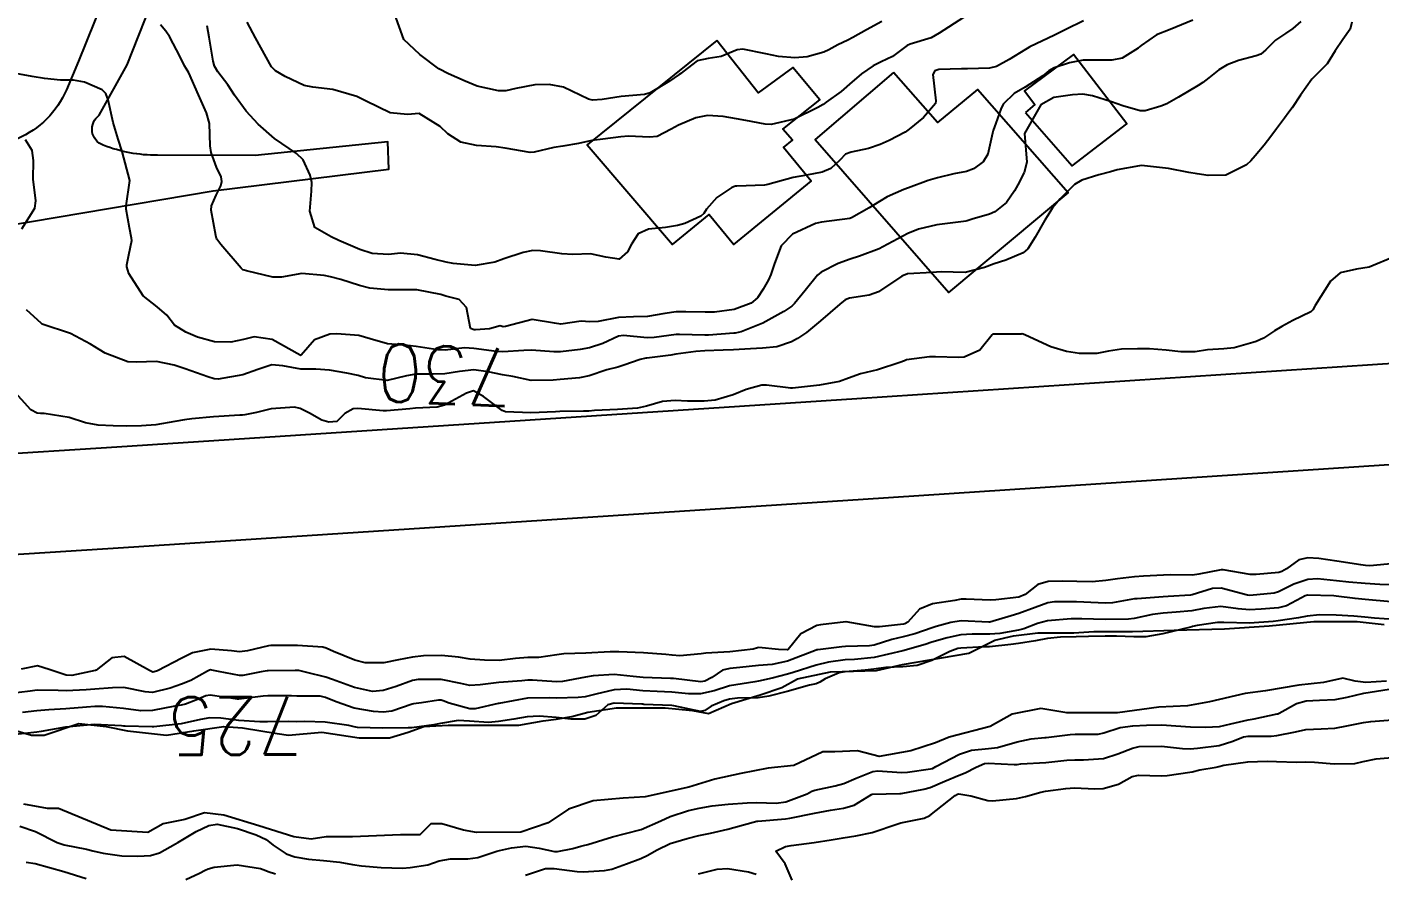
# Model space of a CAD drawing. Header units: metres. Extents: x 307586 to 320046, y 7427249 to 7434250.
# Drawn here: x 314826.7 to 314920.5, y 7432122.2 to 7432181 of the extents above; entities that cross this region are included whole.
import ezdxf
from ezdxf.enums import TextEntityAlignment as Align

# ---------------------------------------------------------------- set-up
doc = ezdxf.new("R2010")
doc.units = ezdxf.units.M
doc.header["$MEASUREMENT"] = 0
for name, color, linetype in [('Cotas', 45, 'Continuous'), ('Curvas de Nivel 1m', 11, 'Continuous'), ('Curvas de Nivel 5m', 15, 'Continuous'), ('Edificações', 30, 'Continuous'), ('Hidrografia', 140, 'Continuous'), ('Vias Primárias', 230, 'Continuous'), ('Vias Secundárias', 230, 'Continuous')]:
    doc.layers.add(name, color=color, linetype=linetype)
doc.styles.add('Style-STANDARD', font='STANDARD.shx')

msp = doc.modelspace()

# ---------------------------------------------------------------- linework, layer by layer
at = {"layer": 'Curvas de Nivel 1m', "flags": 128}
for points, elevation in [([(314915.038, 7432181.379), (314914.486, 7432180.877), (314913.974, 7432180.542), (314913.283, 7432180.084), (314912.614, 7432179.403), (314912.262, 7432179.103), (314911.957, 7432178.984), (314910.718, 7432178.662), (314909.947, 7432178.358), (314909.362, 7432178.025), (314908.671, 7432177.453), (314908.253, 7432177.134), (314907.928, 7432176.941), (314906.552, 7432176.113), (314905.915, 7432175.743), (314905.746, 7432175.66), (314905.333, 7432175.496), (314904.247, 7432175.169), (314903.909, 7432175.166), (314902.706, 7432175.522), (314901.916, 7432175.79), (314900.591, 7432176.222), (314899.921, 7432176.321), (314899.212, 7432176.275), (314897.918, 7432176.097), (314897.017, 7432175.593), (314895.893, 7432173.61), (314896.035, 7432171.607), (314895.856, 7432170.898), (314895.419, 7432170.043), (314895.197, 7432169.616), (314894.634, 7432168.819), (314893.821, 7432168.158), (314893.453, 7432167.999), (314892.249, 7432167.646), (314891.917, 7432167.544), (314891.812, 7432167.521), (314891.654, 7432167.495), (314889.809, 7432167.261), (314888.541, 7432166.958), (314887.803, 7432166.659), (314886.067, 7432165.726), (314885.792, 7432165.592), (314884.448, 7432165.082), (314883.784, 7432164.89), (314882.95, 7432164.589), (314881.775, 7432163.978), (314881.526, 7432163.774), (314880.672, 7432162.701), (314879.939, 7432161.797), (314879.741, 7432161.626), (314879.189, 7432161.257), (314877.729, 7432160.429), (314876.225, 7432159.842), (314875.823, 7432159.747), (314875.721, 7432159.735), (314873.969, 7432159.617), (314873.719, 7432159.616), (314871.949, 7432159.659), (314871.719, 7432159.648), (314870.193, 7432159.436), (314869.716, 7432159.429), (314868.062, 7432159.592), (314867.717, 7432159.539), (314866.644, 7432159.021), (314865.704, 7432158.725), (314865.066, 7432158.613), (314863.7, 7432158.444), (314863.249, 7432158.446), (314861.701, 7432158.565), (314861.165, 7432158.554), (314859.699, 7432158.459), (314859.268, 7432158.476), (314857.702, 7432158.693), (314857.05, 7432158.722), (314855.7, 7432158.577), (314855.206, 7432158.589), (314853.704, 7432158.828), (314852.917, 7432158.905), (314851.706, 7432159.014), (314850.496, 7432159.363), (314849.714, 7432159.583), (314848.197, 7432159.694), (314847.715, 7432159.67), (314846.631, 7432159.274), (314845.728, 7432158.209), (314845.693, 7432158.198), (314845.651, 7432158.21), (314843.709, 7432159.313), (314842.463, 7432159.491), (314841.709, 7432159.296), (314840.844, 7432159.125), (314839.706, 7432159.146), (314838.535, 7432159.467), (314837.716, 7432159.825), (314836.931, 7432160.312), (314836.405, 7432160.995), (314835.735, 7432161.582), (314834.756, 7432162.34), (314833.758, 7432163.883), (314833.629, 7432164.351), (314833.634, 7432164.482), (314833.776, 7432165.191), (314833.969, 7432166.169), (314833.948, 7432166.348), (314833.8, 7432167.062), (314833.59, 7432168.352), (314833.58, 7432168.589), (314833.843, 7432170.35), (314833.292, 7432172.356), (314833.031, 7432173.199), (314832.69, 7432174.362), (314832.329, 7432175.943), (314832.171, 7432176.367), (314831.916, 7432176.633), (314830.687, 7432177.155), (314829.922, 7432177.295), (314829.034, 7432177.297), (314827.923, 7432177.416), (314827.055, 7432177.564), (314825.926, 7432177.775)], 731), ([(314907.565, 7432181.466), (314905.976, 7432180.825), (314905.036, 7432180.436), (314903.965, 7432179.705), (314903.864, 7432179.611), (314903.756, 7432179.512), (314902.65, 7432178.825), (314901.95, 7432178.693), (314900.816, 7432178.681), (314899.95, 7432178.681), (314899.003, 7432178.514), (314897.941, 7432178.149), (314897.575, 7432177.949), (314897.153, 7432177.592), (314895.925, 7432176.807), (314895.155, 7432176.383), (314894.404, 7432175.625), (314894.243, 7432175.293), (314893.9, 7432174.319), (314893.712, 7432173.815), (314893.67, 7432173.632), (314893.346, 7432172.16), (314893.006, 7432171.639), (314892.35, 7432171.153), (314891.856, 7432170.964), (314890.993, 7432170.802), (314889.851, 7432170.534), (314889.207, 7432170.329), (314887.844, 7432169.822), (314887.517, 7432169.705), (314886.355, 7432169.203), (314885.83, 7432168.892), (314885.114, 7432168.447), (314883.877, 7432167.749), (314883.813, 7432167.718), (314883.765, 7432167.703), (314881.81, 7432167.454), (314881.384, 7432167.352), (314879.801, 7432166.612), (314879.012, 7432165.808), (314878.544, 7432164.576), (314878.291, 7432163.815), (314878.129, 7432163.455), (314877.758, 7432162.795), (314877.365, 7432162.209), (314876.932, 7432161.832), (314875.738, 7432161.381), (314874.391, 7432161.209), (314873.736, 7432161.192), (314872.398, 7432161.222), (314871.736, 7432161.217), (314870.944, 7432161.111), (314869.733, 7432160.91), (314868.774, 7432160.888), (314867.732, 7432160.834), (314866.323, 7432160.555), (314865.728, 7432160.525), (314865.127, 7432160.578), (314863.727, 7432160.377), (314863.284, 7432160.438), (314861.73, 7432160.69), (314859.894, 7432160.207), (314859.724, 7432160.182), (314859.516, 7432160.251), (314858.79, 7432160.049), (314857.805, 7432159.975), (314857.722, 7432159.984), (314857.451, 7432160.064), (314857.186, 7432161.517), (314856.67, 7432162.076), (314855.927, 7432162.268), (314855.745, 7432162.317), (314855.407, 7432162.432), (314853.749, 7432162.752), (314853.123, 7432162.742), (314851.749, 7432162.75), (314850.478, 7432162.877), (314849.752, 7432163.045), (314848.466, 7432163.463), (314847.758, 7432163.646), (314847.316, 7432163.744), (314845.76, 7432163.893), (314844.343, 7432163.638), (314843.757, 7432163.627), (314841.934, 7432164.075), (314841.762, 7432164.111), (314841.661, 7432164.151), (314841.551, 7432164.253), (314840.154, 7432165.908), (314839.861, 7432166.279), (314839.837, 7432166.323), (314839.795, 7432166.515), (314839.477, 7432168.283), (314839.509, 7432168.592), (314839.828, 7432169.317), (314840.15, 7432169.964), (314840.224, 7432170.274), (314840.16, 7432170.589), (314839.853, 7432171.264), (314839.472, 7432172.284), (314839.412, 7432172.74), (314839.366, 7432174.285), (314839.149, 7432175.033), (314838.59, 7432176.293), (314837.928, 7432177.8), (314837.748, 7432178.119), (314837.628, 7432178.305), (314837.323, 7432178.928), (314836.577, 7432180.321), (314836.336, 7432180.694), (314835.971, 7432181.136)], 732), ([(314899.982, 7432181.426), (314898.738, 7432180.81), (314897.971, 7432180.418), (314896.263, 7432179.606), (314896.072, 7432179.498), (314895.96, 7432179.427), (314894.829, 7432178.742), (314893.942, 7432178.249), (314893.447, 7432178.129), (314891.94, 7432178.093), (314891.518, 7432178.078), (314889.938, 7432178.04), (314889.66, 7432177.96), (314889.53, 7432177.684), (314889.74, 7432175.856), (314889.719, 7432175.682), (314888.883, 7432174.711), (314887.895, 7432173.901), (314887.597, 7432173.704), (314886.5, 7432173.104), (314885.879, 7432172.826), (314885.065, 7432172.549), (314883.871, 7432172.314), (314883.465, 7432172.158), (314883.069, 7432171.758), (314882.456, 7432171.165), (314881.854, 7432170.915), (314880.769, 7432170.703), (314879.85, 7432170.537), (314878.08, 7432170.053), (314877.845, 7432170.01), (314875.933, 7432169.938), (314875.844, 7432169.939), (314875.767, 7432169.928), (314875.578, 7432169.853), (314874.535, 7432169.161), (314873.82, 7432168.34), (314873.634, 7432168.053), (314873.424, 7432167.874), (314872.328, 7432167.365), (314871.806, 7432167.219), (314870.974, 7432167.072), (314869.803, 7432166.954), (314869.097, 7432166.629), (314868.617, 7432165.932), (314868.338, 7432165.384), (314867.782, 7432164.886), (314866.856, 7432165.027), (314865.786, 7432165.251), (314864.565, 7432165.203), (314863.786, 7432165.261), (314862.324, 7432165.468), (314861.788, 7432165.475), (314861.115, 7432165.349), (314859.782, 7432164.912), (314859.147, 7432164.679), (314857.777, 7432164.445), (314856.262, 7432164.574), (314855.771, 7432164.662), (314855.017, 7432164.855), (314853.779, 7432165.192), (314852.612, 7432165.29), (314851.779, 7432165.193), (314850.65, 7432165.277), (314849.784, 7432165.545), (314848.334, 7432166.175), (314847.795, 7432166.425), (314846.671, 7432167.067), (314846.309, 7432168.203), (314846.443, 7432169.592), (314846.461, 7432170.201), (314846.347, 7432170.702), (314845.858, 7432171.768), (314845.4, 7432172.215), (314843.873, 7432173.264), (314842.736, 7432174.241), (314841.896, 7432175.153), (314841.102, 7432176.262), (314840.636, 7432176.985), (314839.929, 7432177.883), (314839.7, 7432178.282), (314839.611, 7432178.61), (314839.342, 7432180.286), (314839.189, 7432181.069)], 733), ([(314891.641, 7432181.655), (314889.972, 7432180.568), (314889.407, 7432180.247), (314887.964, 7432179.801), (314887.745, 7432179.703), (314886.73, 7432178.939), (314885.945, 7432178.565), (314885.385, 7432178.292), (314884.576, 7432177.744), (314884.226, 7432177.451), (314883.927, 7432177.178), (314883.164, 7432176.515), (314882.13, 7432175.768), (314882.002, 7432175.679), (314881.911, 7432175.619), (314881.55, 7432175.416), (314879.901, 7432174.587), (314878.307, 7432174.226), (314877.897, 7432174.247), (314876.552, 7432174.493), (314875.901, 7432174.609), (314874.987, 7432174.774), (314873.903, 7432174.848), (314873.096, 7432174.683), (314871.896, 7432174.176), (314871.38, 7432173.898), (314870.397, 7432173.401), (314869.884, 7432173.336), (314868.413, 7432173.407), (314867.884, 7432173.376), (314866.638, 7432173.202), (314865.88, 7432173.108), (314864.947, 7432172.909), (314863.874, 7432172.714), (314863.237, 7432172.632), (314861.867, 7432172.299), (314861.598, 7432172.283), (314859.871, 7432172.59), (314859.237, 7432172.679), (314857.87, 7432172.776), (314856.784, 7432172.988), (314855.878, 7432173.585), (314855.357, 7432174.095), (314853.896, 7432174.981), (314853.089, 7432174.924), (314851.896, 7432175.035), (314850.215, 7432175.849), (314849.911, 7432176.016), (314849.578, 7432176.163), (314847.918, 7432176.654), (314846.523, 7432176.805), (314845.92, 7432176.934), (314844.6, 7432177.55), (314843.93, 7432177.943), (314843.666, 7432178.233), (314843.291, 7432178.888), (314842.547, 7432180.244), (314841.974, 7432181.337)], 734), ([(314921.564, 7432165.067), (314919.783, 7432164.327), (314918.918, 7432164.192), (314917.779, 7432163.932), (314917.113, 7432163.35), (314916.05, 7432161.668), (314915.881, 7432161.368), (314915.742, 7432161.229), (314914.503, 7432160.615), (314913.731, 7432160.198), (314913.225, 7432159.898), (314912.467, 7432159.403), (314911.958, 7432159.169), (314911.718, 7432159.088), (314910.418, 7432158.724), (314909.711, 7432158.67), (314908.568, 7432158.594), (314907.708, 7432158.459), (314906.734, 7432158.448), (314905.709, 7432158.56), (314904.562, 7432158.649), (314903.71, 7432158.662), (314902.605, 7432158.625), (314901.707, 7432158.487), (314900.906, 7432158.34), (314899.704, 7432158.332), (314898.806, 7432158.469), (314897.711, 7432158.799), (314895.941, 7432159.607), (314895.799, 7432159.684), (314895.724, 7432159.69), (314895.651, 7432159.683), (314893.723, 7432159.674), (314893.687, 7432159.666), (314893.645, 7432159.631), (314892.787, 7432158.559), (314891.699, 7432158.081), (314891.308, 7432158.046), (314889.699, 7432158.099), (314889.285, 7432158.098), (314887.696, 7432157.884), (314887.56, 7432157.837), (314887.246, 7432157.707), (314885.688, 7432157.208), (314884.504, 7432156.923), (314883.682, 7432156.63), (314883.049, 7432156.386), (314881.676, 7432156.127), (314879.801, 7432155.925), (314879.674, 7432155.921), (314877.997, 7432156.137), (314877.676, 7432156.149), (314876.569, 7432155.837), (314875.669, 7432155.457), (314874.428, 7432155.1), (314873.665, 7432155.032), (314872.507, 7432155.039), (314871.665, 7432155.078), (314870.772, 7432155.012), (314869.66, 7432154.672), (314869.052, 7432154.533), (314867.658, 7432154.439), (314866.064, 7432154.37), (314865.657, 7432154.339), (314865.304, 7432154.326), (314863.656, 7432154.299), (314863.363, 7432154.285), (314861.655, 7432154.218), (314859.898, 7432154.279), (314859.656, 7432154.369), (314858.362, 7432155.357), (314857.67, 7432155.747), (314857.185, 7432155.584), (314855.659, 7432154.742), (314855.144, 7432154.609), (314853.65, 7432154.549), (314853.262, 7432154.5), (314851.646, 7432154.36), (314851.413, 7432154.367), (314849.648, 7432154.52), (314849.319, 7432154.492), (314848.742, 7432154.169), (314848.192, 7432153.62), (314847.637, 7432153.57), (314847.154, 7432153.703), (314846.299, 7432154.2), (314845.648, 7432154.53), (314845.254, 7432154.608), (314843.647, 7432154.488), (314843.44, 7432154.438), (314842.612, 7432154.24), (314841.819, 7432154.07), (314841.641, 7432154.064), (314841.454, 7432154.066), (314839.64, 7432153.95), (314838.131, 7432153.802), (314837.637, 7432153.735), (314836.946, 7432153.62), (314835.634, 7432153.396), (314834.654, 7432153.319), (314833.632, 7432153.294), (314832.685, 7432153.306), (314831.633, 7432153.367), (314830.769, 7432153.518), (314829.638, 7432153.904), (314827.886, 7432154.172), (314827.64, 7432154.171), (314827.415, 7432154.198), (314826.966, 7432154.43), (314825.664, 7432155.85)], 729), ([(314921.538, 7432143.772), (314919.825, 7432143.605), (314919.536, 7432143.621), (314919.199, 7432143.661), (314917.539, 7432143.934), (314916.3, 7432144.118), (314915.541, 7432144.166), (314914.903, 7432144.013), (314914.048, 7432143.385), (314913.719, 7432143.199), (314913.529, 7432143.145), (314911.944, 7432142.989), (314911.527, 7432143.003), (314909.655, 7432143.314), (314909.531, 7432143.313), (314907.965, 7432143.017), (314907.525, 7432142.96), (314906.04, 7432142.967), (314905.525, 7432142.964), (314904.145, 7432142.883), (314903.523, 7432142.836), (314902.341, 7432142.702), (314901.519, 7432142.573), (314900.565, 7432142.496), (314899.517, 7432142.521), (314898.552, 7432142.535), (314897.517, 7432142.507), (314896.8, 7432142.305), (314895.937, 7432141.603), (314895.501, 7432141.423), (314893.887, 7432141.238), (314893.499, 7432141.221), (314891.847, 7432141.299), (314891.499, 7432141.284), (314891.047, 7432141.205), (314889.496, 7432140.966), (314888.598, 7432140.583), (314887.783, 7432139.697), (314887.593, 7432139.587), (314887.481, 7432139.561), (314885.822, 7432139.38), (314885.478, 7432139.376), (314883.517, 7432139.715), (314883.482, 7432139.716), (314881.735, 7432139.511), (314881.478, 7432139.458), (314880.368, 7432138.888), (314879.491, 7432137.799), (314879.453, 7432137.777), (314879.422, 7432137.769), (314878.823, 7432137.806), (314877.455, 7432137.934), (314877.36, 7432137.916), (314877.055, 7432137.826), (314875.451, 7432137.627), (314873.776, 7432137.541), (314873.449, 7432137.502), (314871.984, 7432137.348), (314871.448, 7432137.404), (314871.012, 7432137.46), (314869.449, 7432137.555), (314867.756, 7432137.631), (314867.45, 7432137.64), (314867.136, 7432137.631), (314865.449, 7432137.534), (314863.94, 7432137.493), (314863.447, 7432137.434), (314862.201, 7432137.247), (314861.445, 7432137.237), (314860.588, 7432137.166), (314859.443, 7432137.044), (314858.436, 7432137.057), (314857.444, 7432137.135), (314856.63, 7432137.258), (314855.446, 7432137.391), (314854.199, 7432137.349), (314853.445, 7432137.271), (314852.475, 7432137.087), (314851.44, 7432136.86), (314850.153, 7432136.862), (314849.442, 7432137.059), (314847.961, 7432137.662), (314847.45, 7432137.887), (314847.221, 7432137.953), (314845.452, 7432138.076), (314843.617, 7432138.063), (314843.451, 7432138.039), (314841.994, 7432137.698), (314841.447, 7432137.639), (314840.887, 7432137.699), (314839.448, 7432137.824), (314838.181, 7432137.558), (314837.442, 7432137.197), (314835.748, 7432136.325), (314835.522, 7432136.239), (314835.431, 7432136.233), (314835.191, 7432136.332), (314833.443, 7432137.318), (314832.577, 7432137.223), (314831.509, 7432136.369), (314831.453, 7432136.349), (314831.432, 7432136.339), (314829.821, 7432136), (314829.427, 7432136.01), (314828.234, 7432136.412), (314827.435, 7432136.67), (314826.302, 7432136.431)], 728), ([(314921.518, 7432142.294), (314920.519, 7432142.304), (314919.519, 7432142.367), (314918.375, 7432142.476), (314917.521, 7432142.568), (314916.195, 7432142.688), (314915.522, 7432142.649), (314914.57, 7432142.327), (314913.509, 7432141.79), (314913.205, 7432141.696), (314911.505, 7432141.543), (314911.356, 7432141.561), (314909.512, 7432142.055), (314908.924, 7432142.033), (314907.505, 7432141.586), (314907.397, 7432141.569), (314905.85, 7432141.485), (314905.503, 7432141.461), (314903.686, 7432141.323), (314903.501, 7432141.3), (314901.978, 7432141.045), (314901.498, 7432141.019), (314900.995, 7432141.034), (314899.498, 7432141.1), (314897.965, 7432141.109), (314897.497, 7432141.037), (314896.618, 7432140.717), (314895.49, 7432140.288), (314894.966, 7432140.138), (314893.484, 7432139.7), (314893.419, 7432139.695), (314891.484, 7432139.781), (314890.768, 7432139.661), (314889.764, 7432139.39), (314889.477, 7432139.302), (314888.282, 7432138.88), (314887.467, 7432138.669), (314886.688, 7432138.489), (314885.459, 7432138.106), (314885.141, 7432138.05), (314883.457, 7432138.012), (314883.218, 7432137.991), (314881.552, 7432137.769), (314881.461, 7432137.762), (314881.436, 7432137.754), (314879.445, 7432136.988), (314878.379, 7432136.747), (314877.441, 7432136.675), (314876.141, 7432136.54), (314875.439, 7432136.469), (314874.938, 7432136.355), (314874.19, 7432135.862), (314873.703, 7432135.594), (314873.43, 7432135.552), (314871.546, 7432135.775), (314871.432, 7432135.786), (314871.332, 7432135.792), (314869.432, 7432135.858), (314868.752, 7432135.927), (314867.434, 7432136.055), (314865.977, 7432135.962), (314865.432, 7432135.868), (314863.841, 7432135.573), (314863.429, 7432135.553), (314861.77, 7432135.666), (314861.429, 7432135.66), (314861.032, 7432135.619), (314859.428, 7432135.502), (314858.125, 7432135.354), (314857.425, 7432135.301), (314856.791, 7432135.434), (314855.429, 7432135.713), (314853.827, 7432135.708), (314853.428, 7432135.635), (314852.307, 7432135.238), (314851.415, 7432134.94), (314850.663, 7432134.893), (314849.418, 7432135.162), (314847.882, 7432135.719), (314847.428, 7432135.877), (314846.12, 7432136.2), (314845.557, 7432136.331), (314845.434, 7432136.349), (314845.298, 7432136.348), (314843.434, 7432136.323), (314843.351, 7432136.314), (314842.947, 7432136.235), (314841.679, 7432135.997), (314841.429, 7432135.995), (314839.991, 7432136.272), (314839.527, 7432136.372), (314839.434, 7432136.381), (314839.354, 7432136.36), (314839.213, 7432136.282), (314838.062, 7432135.655), (314837.419, 7432135.381), (314836.623, 7432135.103), (314835.41, 7432134.814), (314834.887, 7432134.859), (314833.415, 7432135.164), (314832.631, 7432135.141), (314831.413, 7432135.043), (314830.803, 7432134.988), (314829.411, 7432134.924), (314828.86, 7432134.956), (314827.411, 7432134.968), (314826.922, 7432134.913), (314825.407, 7432134.721)], 727), ([(314921.318, 7432141.11), (314919.502, 7432141.254), (314918.825, 7432141.327), (314917.505, 7432141.5), (314917.335, 7432141.513), (314915.506, 7432141.567), (314915.348, 7432141.529), (314915.089, 7432141.374), (314914.061, 7432140.821), (314913.496, 7432140.696), (314912.294, 7432140.603), (314911.494, 7432140.554), (314910.695, 7432140.622), (314909.496, 7432140.773), (314908.315, 7432140.632), (314907.493, 7432140.486), (314906.392, 7432140.377), (314905.491, 7432140.31), (314904.761, 7432140.226), (314903.487, 7432139.955), (314903.101, 7432139.899), (314901.486, 7432139.882), (314899.853, 7432139.921), (314899.487, 7432139.935), (314899.117, 7432139.933), (314897.485, 7432139.795), (314896.777, 7432139.591), (314895.841, 7432139.241), (314895.476, 7432139.147), (314894.18, 7432138.915), (314893.471, 7432138.855), (314892.243, 7432138.871), (314891.47, 7432138.821), (314890.517, 7432138.614), (314889.462, 7432138.299), (314888.995, 7432138.15), (314887.453, 7432137.7), (314885.448, 7432137.247), (314884.087, 7432137.103), (314883.446, 7432137.069), (314882.288, 7432136.918), (314881.442, 7432136.702), (314879.833, 7432136.191), (314879.436, 7432136.078), (314878.372, 7432135.811), (314877.431, 7432135.598), (314877.169, 7432135.563), (314875.427, 7432135.266), (314874.357, 7432134.927), (314873.421, 7432134.714), (314872.575, 7432134.725), (314871.422, 7432134.834), (314870.404, 7432134.886), (314869.423, 7432134.938), (314868.311, 7432135.044), (314867.424, 7432135.006), (314866.147, 7432134.686), (314865.418, 7432134.506), (314864.937, 7432134.455), (314863.417, 7432134.422), (314862.97, 7432134.442), (314861.417, 7432134.41), (314859.428, 7432134.054), (314859.369, 7432134.04), (314857.794, 7432133.669), (314857.407, 7432133.685), (314855.977, 7432134.082), (314855.564, 7432134.238), (314855.415, 7432134.277), (314855.235, 7432134.272), (314854.052, 7432134.104), (314853.499, 7432134.022), (314853.411, 7432133.998), (314852.005, 7432133.516), (314851.396, 7432133.447), (314850.741, 7432133.484), (314849.399, 7432133.73), (314848.143, 7432134.173), (314847.407, 7432134.473), (314847.041, 7432134.553), (314845.408, 7432134.566), (314845.051, 7432134.571), (314843.408, 7432134.58), (314843.086, 7432134.555), (314841.404, 7432134.346), (314841.304, 7432134.351), (314839.408, 7432134.636), (314839.111, 7432134.579), (314838.423, 7432134.29), (314837.689, 7432134.008), (314837.399, 7432133.939), (314836.947, 7432133.853), (314835.395, 7432133.564), (314834.608, 7432133.551), (314833.396, 7432133.707), (314831.93, 7432133.832), (314831.398, 7432133.842), (314830.818, 7432133.799), (314829.396, 7432133.67), (314828.207, 7432133.6), (314827.394, 7432133.535), (314826.388, 7432133.435)], 726), ([(314861.265, 7432122.126), (314862.662, 7432122.606), (314863.272, 7432122.603), (314864.855, 7432122.388), (314865.269, 7432122.371), (314866.764, 7432122.454), (314867.272, 7432122.552), (314868.28, 7432122.928), (314869.284, 7432123.3), (314869.709, 7432123.491), (314870.41, 7432123.903), (314871.297, 7432124.323), (314872.491, 7432124.688), (314873.303, 7432124.885), (314874.107, 7432125.06), (314875.308, 7432125.333), (314877.054, 7432125.824), (314877.314, 7432125.879), (314877.382, 7432125.887), (314879.315, 7432126.048), (314879.619, 7432126.099), (314881.32, 7432126.447), (314882.439, 7432126.641), (314883.323, 7432126.78), (314884.077, 7432126.991), (314885.279, 7432127.731), (314885.312, 7432127.751), (314885.333, 7432127.757), (314887.231, 7432127.805), (314887.335, 7432127.815), (314888.911, 7432128.112), (314889.341, 7432128.228), (314890.349, 7432128.664), (314891.354, 7432129.08), (314891.773, 7432129.229), (314892.525, 7432129.638), (314893.105, 7432129.893), (314893.366, 7432129.918), (314895.163, 7432129.814), (314895.365, 7432129.824), (314895.619, 7432129.86), (314897.367, 7432129.963), (314898.825, 7432130.109), (314899.369, 7432130.148), (314899.966, 7432130.149), (314901.37, 7432130.236), (314902.347, 7432130.546), (314903.377, 7432130.959), (314903.828, 7432131.056), (314905.379, 7432131.096), (314906.835, 7432130.926), (314907.377, 7432130.912), (314907.884, 7432130.949), (314909.38, 7432131.125), (314910.328, 7432131.426), (314911.068, 7432131.734), (314911.389, 7432131.79), (314912.99, 7432131.793), (314913.389, 7432131.823), (314914.681, 7432132.089), (314915.396, 7432132.237), (314916.451, 7432132.3), (314917.398, 7432132.339), (314918.242, 7432132.49), (314919.404, 7432132.739), (314919.91, 7432132.808), (314921.407, 7432132.907)], 726), ([(314879.764, 7432121.792), (314879.28, 7432122.934), (314878.639, 7432123.807), (314879.296, 7432124.116), (314879.703, 7432124.2), (314881.299, 7432124.411), (314882.47, 7432124.589), (314883.303, 7432124.737), (314884.184, 7432124.861), (314885.307, 7432125.102), (314887.102, 7432125.703), (314887.313, 7432125.757), (314888.915, 7432126.086), (314889.319, 7432126.282), (314891.073, 7432127.654), (314891.236, 7432127.75), (314891.335, 7432127.772), (314892.171, 7432127.642), (314893.33, 7432127.328), (314893.657, 7432127.3), (314895.331, 7432127.447), (314895.962, 7432127.601), (314897.018, 7432127.905), (314897.339, 7432127.96), (314898.752, 7432128.155), (314899.342, 7432128.194), (314900.75, 7432128.131), (314901.342, 7432128.141), (314902.405, 7432128.461), (314903.355, 7432128.974), (314903.782, 7432129.08), (314905.356, 7432129.024), (314905.777, 7432129.063), (314907.36, 7432129.29), (314907.501, 7432129.318), (314908.033, 7432129.453), (314909.168, 7432129.639), (314909.365, 7432129.685), (314909.704, 7432129.772), (314911.369, 7432130.01), (314912.714, 7432130.052), (314913.369, 7432130.02), (314914.766, 7432129.979), (314915.369, 7432130.005), (314915.995, 7432129.987), (314917.368, 7432129.853), (314918.802, 7432129.892), (314919.37, 7432130.018), (314920.28, 7432130.214), (314921.373, 7432130.306)], 727), ([(314826.649, 7432123.046), (314827.268, 7432122.945), (314829.263, 7432122.4), (314830.798, 7432121.916)], 726), ([(314837.707, 7432121.847), (314838.675, 7432122.286), (314839.055, 7432122.493), (314839.266, 7432122.584), (314839.68, 7432122.686), (314841.269, 7432122.847), (314842.895, 7432122.606), (314843.265, 7432122.456), (314843.427, 7432122.39), (314843.935, 7432122.22)], 726), ([(314873.268, 7432122.221), (314874.573, 7432122.558), (314875.274, 7432122.602), (314876.741, 7432122.358), (314877.269, 7432122.214)], 727)]:
    msp.add_lwpolyline(points, dxfattribs=dict(at, elevation=elevation))
at = {"layer": 'Curvas de Nivel 5m', "flags": 128}
for points, elevation in [([(314918.578, 7432181.334), (314918.467, 7432180.846), (314917.971, 7432180.118), (314917.431, 7432179.348), (314916.879, 7432178.426), (314915.935, 7432177.478), (314915.873, 7432177.431), (314915.801, 7432177.371), (314915.036, 7432176.264), (314914.455, 7432175.385), (314914.218, 7432175.079), (314913.906, 7432174.674), (314913.371, 7432173.923), (314912.969, 7432173.399), (314912.496, 7432172.791), (314911.872, 7432172.047), (314911.58, 7432171.701), (314911.278, 7432171.419), (314909.856, 7432170.714), (314908.625, 7432170.682), (314907.856, 7432170.803), (314907.283, 7432170.894), (314905.86, 7432171.176), (314903.996, 7432171.374), (314903.861, 7432171.364), (314902.312, 7432171.072), (314901.857, 7432170.949), (314901.042, 7432170.729), (314899.851, 7432170.365), (314899.357, 7432170.055), (314898.859, 7432169.57), (314898.35, 7432169.06), (314897.826, 7432168.445), (314897.49, 7432167.912), (314897.304, 7432167.588), (314896.616, 7432166.413), (314896.106, 7432165.605), (314895.79, 7432165.315), (314894.587, 7432164.82), (314893.782, 7432164.564), (314893.108, 7432164.309), (314891.776, 7432163.947), (314890.094, 7432163.993), (314889.776, 7432163.983), (314889.5, 7432163.958), (314887.775, 7432163.862), (314887.364, 7432163.706), (314885.756, 7432162.611), (314885.111, 7432162.378), (314883.749, 7432162.173), (314883.451, 7432162.049), (314883.066, 7432161.757), (314881.731, 7432160.605), (314880.762, 7432159.784), (314880.138, 7432159.373), (314879.713, 7432159.149), (314878.715, 7432158.803), (314877.706, 7432158.711), (314876.869, 7432158.669), (314875.704, 7432158.601), (314874.993, 7432158.568), (314873.703, 7432158.522), (314873.096, 7432158.482), (314871.699, 7432158.282), (314871.366, 7432158.227), (314869.694, 7432158.017), (314869.611, 7432158.004), (314869.235, 7432157.925), (314868.104, 7432157.521), (314867.687, 7432157.393), (314866.927, 7432157.193), (314865.681, 7432156.793), (314865.019, 7432156.637), (314863.678, 7432156.526), (314863.183, 7432156.489), (314861.677, 7432156.463), (314860.393, 7432156.742), (314859.681, 7432156.866), (314858.681, 7432157.052), (314857.684, 7432157.203), (314856.706, 7432157.097), (314855.681, 7432156.927), (314854.875, 7432156.904), (314853.681, 7432156.898), (314853.014, 7432156.782), (314851.676, 7432156.47), (314850.183, 7432156.657), (314849.679, 7432156.818), (314848.883, 7432156.966), (314847.683, 7432157.187), (314846.744, 7432157.254), (314845.683, 7432157.257), (314844.439, 7432157.469), (314843.686, 7432157.54), (314842.707, 7432157.216), (314841.679, 7432156.863), (314839.964, 7432156.564), (314839.676, 7432156.584), (314839.242, 7432156.719), (314837.683, 7432157.276), (314836.91, 7432157.537), (314835.687, 7432157.781), (314834.287, 7432157.744), (314833.687, 7432157.749), (314832.127, 7432158.366), (314831.697, 7432158.613), (314831.104, 7432158.977), (314829.713, 7432159.718), (314827.762, 7432160.38), (314827.723, 7432160.399), (314827.698, 7432160.42), (314826.665, 7432161.368)], 730), ([(314885.979, 7432181.363), (314884.914, 7432180.8), (314883.968, 7432180.251), (314883.638, 7432180.082), (314882.936, 7432179.76), (314882.308, 7432179.416), (314881.955, 7432179.236), (314880.816, 7432178.921), (314879.949, 7432178.84), (314878.814, 7432178.948), (314877.953, 7432179.13), (314876.347, 7432179.454), (314875.956, 7432179.4), (314874.855, 7432178.955), (314873.947, 7432178.803), (314873.176, 7432178.646), (314872.196, 7432177.887), (314872.051, 7432177.77), (314871.931, 7432177.691), (314871.26, 7432177.233), (314869.918, 7432176.416), (314869.538, 7432176.303), (314867.915, 7432176.162), (314866.591, 7432175.96), (314865.912, 7432175.918), (314865.647, 7432175.973), (314863.921, 7432176.822), (314862.919, 7432177.004), (314861.923, 7432176.982), (314860.608, 7432176.718), (314859.918, 7432176.562), (314859.409, 7432176.554), (314857.921, 7432176.888), (314857.093, 7432177.241), (314855.929, 7432177.731), (314855.274, 7432178.097), (314853.948, 7432179.09), (314852.835, 7432180.121), (314852.18, 7432181.929)], 735), ([(314826.343, 7432166.987), (314827.253, 7432168.428), (314827.318, 7432168.93), (314827.124, 7432170.431), (314827.15, 7432171.725), (314827.06, 7432172.432), (314826.59, 7432173.159)], 730), ([(314921.489, 7432139.876), (314920.151, 7432139.971), (314919.49, 7432140.029), (314918.713, 7432140.106), (314917.491, 7432140.168), (314916.338, 7432140.204), (314915.49, 7432140.12), (314914.881, 7432139.984), (314913.487, 7432139.776), (314913.133, 7432139.747), (314911.485, 7432139.619), (314909.71, 7432139.662), (314909.485, 7432139.67), (314909.269, 7432139.658), (314907.867, 7432139.456), (314907.543, 7432139.399), (314907.482, 7432139.38), (314905.952, 7432139.007), (314905.474, 7432138.882), (314904.3, 7432138.673), (314903.471, 7432138.683), (314902.271, 7432138.722), (314901.471, 7432138.712), (314900.312, 7432138.706), (314899.47, 7432138.681), (314898.385, 7432138.655), (314897.468, 7432138.57), (314896.65, 7432138.408), (314895.462, 7432138.207), (314894.937, 7432138.139), (314893.458, 7432137.992), (314893.115, 7432137.976), (314891.457, 7432137.891), (314891.254, 7432137.855), (314890.71, 7432137.661), (314889.447, 7432137.041), (314888.449, 7432136.684), (314887.442, 7432136.6), (314886.272, 7432136.548), (314885.44, 7432136.428), (314884.822, 7432136.353), (314883.438, 7432136.246), (314883.02, 7432136.171), (314882.05, 7432135.764), (314881.678, 7432135.52), (314881.429, 7432135.424), (314880.978, 7432135.326), (314879.424, 7432134.884), (314878.155, 7432134.547), (314877.419, 7432134.44), (314875.988, 7432134.411), (314875.418, 7432134.34), (314875.04, 7432134.231), (314874.142, 7432133.863), (314873.704, 7432133.572), (314873.407, 7432133.486), (314871.565, 7432133.888), (314871.413, 7432133.905), (314869.484, 7432133.99), (314869.414, 7432133.994), (314869.334, 7432134.001), (314867.414, 7432134.078), (314866.983, 7432133.946), (314866.147, 7432133.213), (314865.398, 7432132.961), (314864.408, 7432132.969), (314863.399, 7432133.069), (314862.232, 7432133.17), (314861.4, 7432133.126), (314860.46, 7432132.961), (314859.394, 7432132.789), (314858.707, 7432132.733), (314857.394, 7432132.815), (314856.6, 7432132.867), (314855.391, 7432132.654), (314854.927, 7432132.557), (314853.387, 7432132.369), (314853.145, 7432132.353), (314851.385, 7432132.347), (314849.618, 7432132.39), (314849.386, 7432132.428), (314849.025, 7432132.525), (314847.389, 7432132.754), (314845.978, 7432132.79), (314845.389, 7432132.788), (314844.811, 7432132.793), (314843.388, 7432132.784), (314842.848, 7432132.776), (314841.389, 7432132.86), (314840.153, 7432133.031), (314839.391, 7432133.065), (314838.737, 7432132.939), (314837.386, 7432132.647), (314835.493, 7432132.428), (314835.384, 7432132.424), (314833.501, 7432132.465), (314833.384, 7432132.474), (314833.245, 7432132.491), (314831.385, 7432132.585), (314829.383, 7432132.4), (314827.691, 7432132.105), (314827.379, 7432132.063), (314825.912, 7432131.9)], 725), ([(314826.2, 7432125.531), (314827.294, 7432125.175), (314828.801, 7432124.405), (314829.281, 7432124.243), (314830.838, 7432123.936), (314831.278, 7432123.833), (314831.974, 7432123.665), (314833.274, 7432123.479), (314834.387, 7432123.446), (314835.275, 7432123.509), (314835.903, 7432123.687), (314836.998, 7432124.303), (314837.172, 7432124.414), (314837.286, 7432124.481), (314838.427, 7432125.157), (314839.303, 7432125.593), (314839.9, 7432125.675), (314841.3, 7432125.375), (314842.598, 7432124.932), (314843.289, 7432124.621), (314843.771, 7432124.223), (314844.679, 7432123.611), (314845.275, 7432123.401), (314846.221, 7432123.243), (314847.273, 7432123.156), (314848.407, 7432123.033), (314849.27, 7432122.878), (314849.901, 7432122.779), (314851.271, 7432122.66), (314852.755, 7432122.631), (314853.271, 7432122.659), (314854.501, 7432122.865), (314855.279, 7432123.122), (314856.074, 7432123.279), (314857.281, 7432123.272), (314857.966, 7432123.37), (314859.289, 7432123.797), (314859.48, 7432123.847), (314860.3, 7432124.025), (314861.294, 7432124.148), (314862.222, 7432124.001), (314863.29, 7432123.789), (314863.497, 7432123.781), (314864.547, 7432123.977), (314865.122, 7432124.145), (314865.295, 7432124.195), (314865.601, 7432124.271), (314867.302, 7432124.801), (314868.203, 7432125.032), (314869.307, 7432125.311), (314870.662, 7432125.9), (314871.316, 7432126.219), (314872.577, 7432126.621), (314873.322, 7432126.795), (314874.23, 7432126.954), (314875.325, 7432127.063), (314876.651, 7432127.155), (314877.326, 7432127.177), (314878.649, 7432127.129), (314879.327, 7432127.216), (314880.806, 7432127.778), (314881.143, 7432127.965), (314881.337, 7432128.041), (314882.756, 7432128.342), (314883.344, 7432128.507), (314884.219, 7432128.872), (314885.357, 7432129.338), (314885.706, 7432129.377), (314887.356, 7432129.259), (314887.773, 7432129.28), (314889.36, 7432129.507), (314889.492, 7432129.547), (314889.723, 7432129.675), (314891.372, 7432130.533), (314892.204, 7432130.813), (314893.376, 7432130.921), (314894.002, 7432130.999), (314895.381, 7432131.394), (314896.342, 7432131.596), (314897.284, 7432131.682), (314897.385, 7432131.697), (314899.058, 7432131.893), (314899.388, 7432131.923), (314900.997, 7432131.928), (314901.39, 7432132.013), (314902.52, 7432132.395), (314903.398, 7432132.505), (314904.352, 7432132.547), (314905.399, 7432132.572), (314906.378, 7432132.495), (314907.397, 7432132.426), (314908.447, 7432132.4), (314909.398, 7432132.455), (314910.189, 7432132.641), (314911.406, 7432132.919), (314911.822, 7432132.99), (314913.412, 7432133.329), (314913.46, 7432133.342), (314913.551, 7432133.389), (314914.74, 7432134.057), (314915.421, 7432134.226), (314916.334, 7432134.269), (314917.423, 7432134.332), (314918.271, 7432134.485), (314919.427, 7432134.758), (314921.183, 7432135.046)], 725)]:
    msp.add_lwpolyline(points, dxfattribs=dict(at, elevation=elevation))
at = {"layer": 'Edificações'}
for points in [[(314874.552, 7432180.051), (314865.554, 7432172.823), (314871.472, 7432165.909), (314874.009, 7432167.984), (314875.716, 7432165.895), (314881.088, 7432170.288), (314879.172, 7432172.631), (314879.79, 7432173.137), (314879.114, 7432173.911), (314881.697, 7432175.945), (314879.814, 7432178.177), (314877.418, 7432176.43)], [(314895.96, 7432175.069), (314899.197, 7432171.36), (314902.986, 7432174.279), (314899.276, 7432179.093), (314895.881, 7432176.568), (314896.592, 7432175.621)], [(314886.789, 7432177.833), (314881.358, 7432173.191), (314890.646, 7432162.571), (314898.911, 7432169.494), (314892.614, 7432176.653), (314889.859, 7432174.371)]]:
    msp.add_lwpolyline(points, close=True, dxfattribs=at)
at = {"layer": 'Hidrografia'}
for points in [[(314825.613, 7432132.26), (314827.007, 7432131.862), (314827.904, 7432131.862), (314830.295, 7432132.659), (314832.188, 7432132.46), (314833.682, 7432132.161), (314836.372, 7432131.862), (314838.265, 7432132.161), (314840.357, 7432132.46), (314841.652, 7432132.36), (314844.043, 7432131.962), (314844.84, 7432131.862), (314847.157, 7432132.058), (314849.747, 7432131.66), (314851.839, 7432131.66), (314853.134, 7432132.058), (314854.23, 7432132.456), (314855.923, 7432132.556), (314857.617, 7432132.556), (314860.805, 7432132.556), (314862.499, 7432132.855), (314863.395, 7432132.954), (314864.491, 7432133.153), (314865.587, 7432133.452), (314867.58, 7432133.751), (314870.967, 7432133.751), (314872.86, 7432133.552), (314873.97, 7432133.359), (314875.564, 7432134.056), (314877.557, 7432134.653), (314879.051, 7432135.151), (314880.147, 7432135.749), (314882.438, 7432136.247), (314885.626, 7432136.346), (314887.42, 7432136.744), (314892.022, 7432137.548), (314893.815, 7432138.444), (314895.11, 7432138.743), (314896.804, 7432138.942), (314899.294, 7432138.942), (314900.689, 7432139.042), (314903.379, 7432139.042), (314906.268, 7432139.141), (314909.755, 7432139.241), (314912.843, 7432139.44), (314915.955, 7432139.739), (314918.944, 7432139.739), (314920.837, 7432139.54)], [(314920.99, 7432135.606), (314919.565, 7432135.511), (314918.805, 7432135.606), (314917.95, 7432135.796), (314916.62, 7432135.511), (314914.91, 7432135.321), (314912.602, 7432134.931), (314911.177, 7432134.742), (314908.707, 7432134.172), (314907.188, 7432133.887), (314905.193, 7432133.792), (314902.343, 7432133.412), (314899.968, 7432133.412), (314898.828, 7432133.412), (314897.023, 7432133.697), (314895.028, 7432133.317), (314893.508, 7432132.463), (314890.659, 7432131.703), (314889.709, 7432131.324), (314887.999, 7432130.754), (314885.814, 7432130.374), (314884.294, 7432130.754), (314882.738, 7432130.695), (314881.885, 7432130.695), (314879.896, 7432129.749), (314878.097, 7432129.559), (314876.203, 7432129.181), (314874.403, 7432128.802), (314872.603, 7432128.234), (314869.573, 7432127.571), (314868.057, 7432127.477), (314865.974, 7432127.287), (314864.269, 7432126.719), (314862.848, 7432125.773), (314860.954, 7432125.11), (314857.88, 7432125.097), (314856.974, 7432125.248), (314855.464, 7432125.701), (314854.709, 7432125.701), (314853.954, 7432124.946), (314852.595, 7432124.946), (314849.274, 7432124.795), (314847.462, 7432124.795), (314846.405, 7432124.644), (314845.197, 7432124.795), (314842.781, 7432125.55), (314840.365, 7432126.304), (314839.006, 7432126.455), (314837.647, 7432126.003), (314836.137, 7432125.701), (314835.08, 7432125.097), (314832.513, 7432125.248), (314828.89, 7432126.757), (314828.135, 7432126.757), (314826.474, 7432127.059)]]:
    msp.add_lwpolyline(points, dxfattribs=at)
at = {"layer": 'Vias Primárias'}
for points in [[(315207.079, 7432277.471), (315196.564, 7432263.83), (315187.054, 7432252.453), (315174.555, 7432238.981), (315158.62, 7432224.112), (315142.684, 7432210.598), (315136.977, 7432206.062), (315127.953, 7432199.927), (315117.721, 7432193.96), (315104.988, 7432186.974), (315086.062, 7432177.952), (315071.427, 7432172.312), (315061.109, 7432169.045), (315051.341, 7432166.889), (315044.903, 7432165.895), (315039.996, 7432165.458), (315035.212, 7432165.002), (315026.721, 7432164.421), (315003.65, 7432162.861), (314932.651, 7432158.371), (314884.248, 7432155.185), (314832.935, 7432151.829), (314813.991, 7432150.623)], [(315207.079, 7432277.471), (315196.564, 7432263.83), (315187.054, 7432252.453), (315174.555, 7432238.981), (315158.62, 7432224.112), (315142.684, 7432210.598), (315136.977, 7432206.062), (315127.953, 7432199.927), (315117.721, 7432193.96), (315104.988, 7432186.974), (315086.062, 7432177.952), (315071.427, 7432172.312), (315061.109, 7432169.045), (315051.341, 7432166.889), (315044.903, 7432165.895), (315039.996, 7432165.458), (315035.212, 7432165.002), (315026.721, 7432164.421), (315003.65, 7432162.861), (314932.651, 7432158.371), (314884.248, 7432155.185), (314832.935, 7432151.829), (314813.991, 7432150.623)], [(315202.024, 7432259.447), (315192.308, 7432247.824), (315179.515, 7432234.035), (315163.274, 7432218.88), (315147.127, 7432205.188), (315141.129, 7432200.42), (315131.689, 7432194.002), (315121.168, 7432187.867), (315108.181, 7432180.741), (315088.83, 7432171.517), (315073.744, 7432165.703), (315062.924, 7432162.277), (315052.63, 7432160.005), (315044.903, 7432158.812), (315040.725, 7432158.495), (315035.783, 7432158.025), (315027.193, 7432157.437), (315004.107, 7432155.876), (314933.102, 7432151.385), (314884.705, 7432148.2), (314833.386, 7432144.843), (314783.559, 7432141.672)], [(315202.024, 7432259.447), (315192.308, 7432247.824), (315179.515, 7432234.035), (315163.274, 7432218.88), (315147.127, 7432205.188), (315141.129, 7432200.42), (315131.689, 7432194.002), (315121.168, 7432187.867), (315108.181, 7432180.741), (315088.83, 7432171.517), (315073.744, 7432165.703), (315062.924, 7432162.277), (315052.63, 7432160.005), (315044.903, 7432158.812), (315040.725, 7432158.495), (315035.783, 7432158.025), (315027.193, 7432157.437), (315004.107, 7432155.876), (314933.102, 7432151.385), (314884.705, 7432148.2), (314833.386, 7432144.843), (314783.559, 7432141.672)]]:
    msp.add_lwpolyline(points, dxfattribs=at)
at = {"layer": 'Vias Secundárias'}
for points in [[(314821.511, 7432166.574), (314839.611, 7432169.612), (314851.795, 7432171.13), (314851.72, 7432173.031), (314842.534, 7432172.078), (314835.749, 7432172.086, -0.0912), (314831.985, 7432172.782, -0.594855), (314831.706, 7432174.872), (314833.659, 7432178.369), (314837.283, 7432187.565, -0.112023)], [(314821.511, 7432166.574), (314839.611, 7432169.612), (314851.795, 7432171.13), (314851.72, 7432173.031), (314842.534, 7432172.078), (314835.749, 7432172.086, -0.0912), (314831.985, 7432172.782, -0.594855), (314831.706, 7432174.872), (314833.659, 7432178.369), (314837.283, 7432187.565, -0.112023)], [(314832.548, 7432184.267), (314830.284, 7432178.61), (314829.435, 7432176.63, -0.192617), (314826.039, 7432173.236, -0.068221)], [(314832.548, 7432184.267), (314830.284, 7432178.61), (314829.435, 7432176.63, -0.192617), (314826.039, 7432173.236, -0.068221)]]:
    msp.add_lwpolyline(points, format="xyb", dxfattribs=at)

# ---------------------------------------------------------------- texts
at = {"layer": 'Cotas', "style": 'Style-STANDARD'}
for s, rotation, p in [('730', 177.64043, (314855.677, 7432156.844, 730)), ('725', 180.03677, (314841.152, 7432132.498, 725))]:
    msp.add_text(s, height=4, rotation=rotation, dxfattribs=at).set_placement(p, align=Align.MIDDLE_CENTER)

doc.saveas('drawing.dxf')
